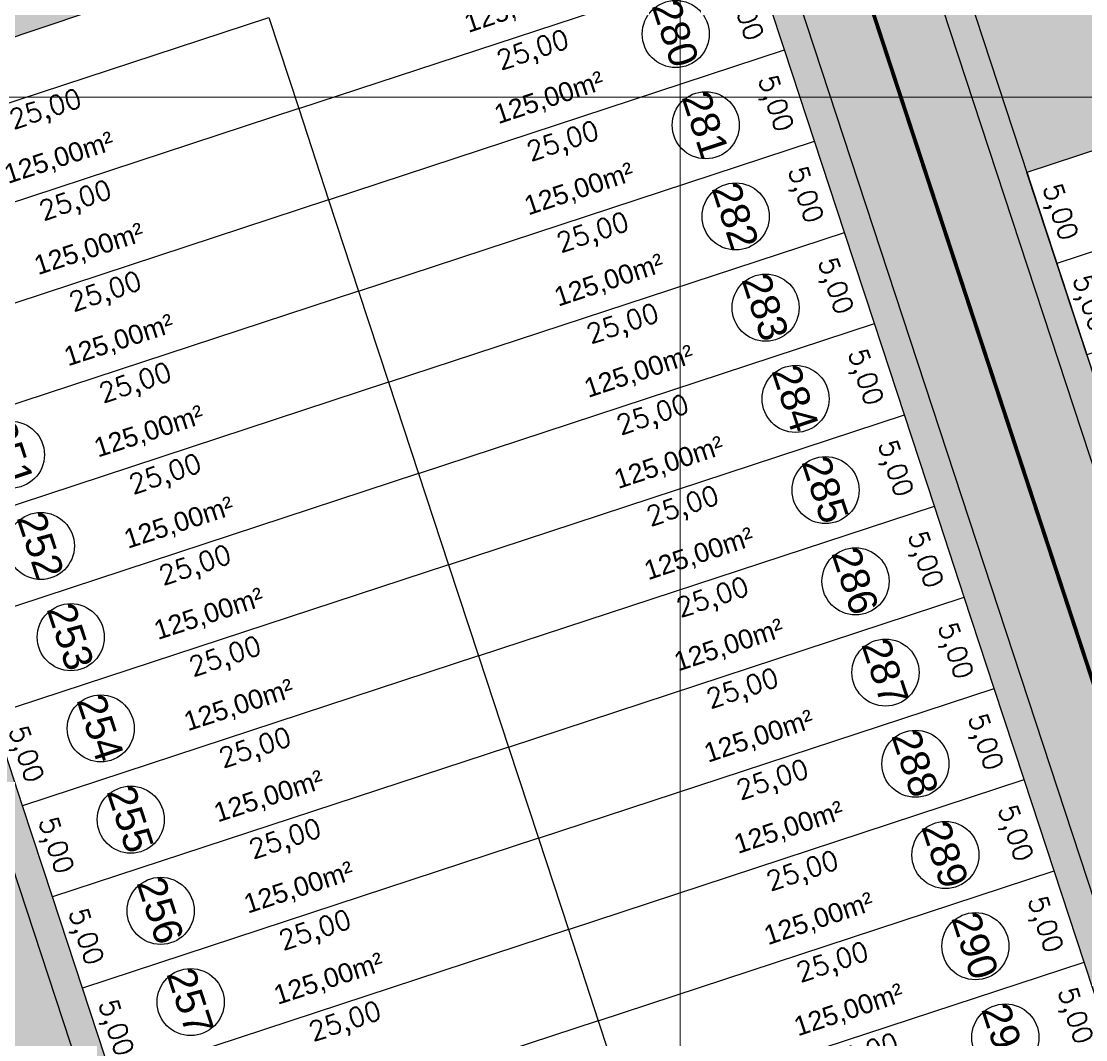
# Model space of a CAD drawing. Header units: metres. Extents: x 294767 to 326364, y 7392106 to 7497262.
# Drawn here: x 304215.7 to 304271.1, y 7392450.9 to 7392504 of the extents above; entities that cross this region are included whole.
import ezdxf
from ezdxf.enums import TextEntityAlignment as Align

# ---------------------------------------------------------------- set-up
doc = ezdxf.new("R2010")
doc.units = ezdxf.units.M
doc.header["$LTSCALE"] = 0.1
doc.set_wipeout_variables(frame=1)
doc.linetypes.add('ACAD_ISO04W100', pattern=[30, 24, -3, 0, -3])
doc.linetypes.add('CONTINUO', pattern=[0])
doc.layers.get('0').update_dxf_attribs({"color": 6})
for name, color, linetype in [('1. CALÇADA', 9, 'ACAD_ISO04W100'), ('1. PAVIMENTO TIPO ASFALTO', 8, 'ACAD_ISO04W100'), ('1. TERRENO 5 X 25', 2, 'ACAD_ISO04W100'), ('1. VEGETAÇAO', 106, 'ACAD_ISO04W100'), ('COTAS', 1, 'Continuous'), ('TXT Area', 240, 'Continuous'), ('TXT-Lote', 10, 'Continuous')]:
    doc.layers.add(name, color=color, linetype=linetype)
doc.layers.add('MALHA', color=1, linetype='Continuous', lineweight=0)
doc.styles.add('ARIAL', font='arial.ttf')
doc.styles.add('ROMANS', font='romans.shx', dxfattribs={"height": 2})
doc.styles.add('style2', font='swiss.ttf')
doc.dimstyles.new('Medidas', dxfattribs={"dimtxt": 0.75, "dimasz": 1, "dimexe": 1, "dimexo": 0.8, "dimgap": 0.3, "dimtad": 1, "dimzin": 1, "dimtxsty": 'ROMANS', "dimcen": 2.5, "dimse1": 1, "dimse2": 1, "dimsd1": 1, "dimsd2": 1, "dimclrd": 202, "dimclre": 202, "dimclrt": 256, "dimadec": 0, "dimazin": 0, "dimtfac": 1, "dimtmove": 0, "dimatfit": 3, "dimfxl": 1, "dimarcsym": 0})

# ---------------------------------------------------------------- blocks, each defined once
blk = doc.blocks.new('*D1700')
at = {"layer": 'Defpoints', "color": 0, "transparency": 16777216}
for p in [(304245.737, 7392451.907), (304221.986, 7392444.101), (304222.587, 7392442.273)]:
    blk.add_point(p, dxfattribs=at)
at = {"layer": 'COTAS', "transparency": 16777216, "insert": (304234.142, 7392447.013), "char_height": 1, "attachment_point": 5, "rotation": 18.192, "style": 'ROMANS'}
blk.add_mtext('25,00', dxfattribs=at)
blk = doc.blocks.new('*D1707')
at = {"layer": 'Defpoints', "color": 0, "transparency": 16777216}
for p in [(304218.864, 7392453.602), (304218.864, 7392453.602), (304220.425, 7392448.852)]:
    blk.add_point(p, dxfattribs=at)
at = {"layer": 'COTAS', "transparency": 16777216, "insert": (304220.495, 7392451.506), "char_height": 1, "attachment_point": 5, "rotation": 288.192, "style": 'ROMANS'}
blk.add_mtext('5,00', dxfattribs=at)
blk = doc.blocks.new('*D1708')
at = {"layer": 'Defpoints', "color": 0, "transparency": 16777216}
for p in [(304242.615, 7392461.407), (304218.864, 7392453.602), (304219.465, 7392451.774)]:
    blk.add_point(p, dxfattribs=at)
at = {"layer": 'COTAS', "transparency": 16777216, "insert": (304231.02, 7392456.513), "char_height": 1, "attachment_point": 5, "rotation": 18.192, "style": 'ROMANS'}
blk.add_mtext('25,00', dxfattribs=at)
blk = doc.blocks.new('*D1710')
at = {"layer": 'Defpoints', "color": 0, "transparency": 16777216}
for p in [(304244.176, 7392456.657), (304220.425, 7392448.852), (304221.026, 7392447.024)]:
    blk.add_point(p, dxfattribs=at)
at = {"layer": 'COTAS', "transparency": 16777216, "insert": (304232.581, 7392451.763), "char_height": 1, "attachment_point": 5, "rotation": 18.192, "style": 'ROMANS'}
blk.add_mtext('25,00', dxfattribs=at)
blk = doc.blocks.new('*D1715')
at = {"layer": 'Defpoints', "color": 0, "transparency": 16777216}
for p in [(304215.742, 7392463.102), (304215.742, 7392463.102), (304217.303, 7392458.352)]:
    blk.add_point(p, dxfattribs=at)
at = {"layer": 'COTAS', "transparency": 16777216, "insert": (304217.373, 7392461.006), "char_height": 1, "attachment_point": 5, "rotation": 288.192, "style": 'ROMANS'}
blk.add_mtext('5,00', dxfattribs=at)
blk = doc.blocks.new('*D1716')
at = {"layer": 'Defpoints', "color": 0, "transparency": 16777216}
for p in [(304239.493, 7392470.907), (304215.742, 7392463.102), (304216.343, 7392461.274)]:
    blk.add_point(p, dxfattribs=at)
at = {"layer": 'COTAS', "transparency": 16777216, "insert": (304227.898, 7392466.013), "char_height": 1, "attachment_point": 5, "rotation": 18.192, "style": 'ROMANS'}
blk.add_mtext('25,00', dxfattribs=at)
blk = doc.blocks.new('*D1717')
at = {"layer": 'Defpoints', "color": 0, "transparency": 16777216}
for p in [(304217.303, 7392458.352), (304217.303, 7392458.352), (304218.864, 7392453.602)]:
    blk.add_point(p, dxfattribs=at)
at = {"layer": 'COTAS', "transparency": 16777216, "insert": (304218.934, 7392456.256), "char_height": 1, "attachment_point": 5, "rotation": 288.192, "style": 'ROMANS'}
blk.add_mtext('5,00', dxfattribs=at)
blk = doc.blocks.new('*D1718')
at = {"layer": 'Defpoints', "color": 0, "transparency": 16777216}
for p in [(304241.054, 7392466.157), (304217.303, 7392458.352), (304217.904, 7392456.524)]:
    blk.add_point(p, dxfattribs=at)
at = {"layer": 'COTAS', "transparency": 16777216, "insert": (304229.459, 7392461.263), "char_height": 1, "attachment_point": 5, "rotation": 18.192, "style": 'ROMANS'}
blk.add_mtext('25,00', dxfattribs=at)
blk = doc.blocks.new('*D1723')
at = {"layer": 'Defpoints', "color": 0, "transparency": 16777216}
for p in [(304214.181, 7392467.852), (304214.181, 7392467.852), (304215.742, 7392463.102)]:
    blk.add_point(p, dxfattribs=at)
at = {"layer": 'COTAS', "transparency": 16777216, "insert": (304215.812, 7392465.756), "char_height": 1, "attachment_point": 5, "rotation": 288.192, "style": 'ROMANS'}
blk.add_mtext('5,00', dxfattribs=at)
blk = doc.blocks.new('*D1724')
at = {"layer": 'Defpoints', "color": 0, "transparency": 16777216}
for p in [(304237.931, 7392475.657), (304214.181, 7392467.852), (304214.782, 7392466.024)]:
    blk.add_point(p, dxfattribs=at)
at = {"layer": 'COTAS', "transparency": 16777216, "insert": (304226.337, 7392470.764), "char_height": 1, "attachment_point": 5, "rotation": 18.192, "style": 'ROMANS'}
blk.add_mtext('25,00', dxfattribs=at)
blk = doc.blocks.new('*D1728')
at = {"layer": 'Defpoints', "color": 0, "transparency": 16777216}
for p in [(304234.809, 7392485.157), (304211.059, 7392477.352), (304211.66, 7392475.524)]:
    blk.add_point(p, dxfattribs=at)
at = {"layer": 'COTAS', "transparency": 16777216, "insert": (304223.215, 7392480.264), "char_height": 1, "attachment_point": 5, "rotation": 18.192, "style": 'ROMANS'}
blk.add_mtext('25,00', dxfattribs=at)
blk = doc.blocks.new('*D1730')
at = {"layer": 'Defpoints', "color": 0, "transparency": 16777216}
for p in [(304236.37, 7392480.407), (304212.62, 7392472.602), (304213.221, 7392470.774)]:
    blk.add_point(p, dxfattribs=at)
at = {"layer": 'COTAS', "transparency": 16777216, "insert": (304224.776, 7392475.514), "char_height": 1, "attachment_point": 5, "rotation": 18.192, "style": 'ROMANS'}
blk.add_mtext('25,00', dxfattribs=at)
blk = doc.blocks.new('*D1736')
at = {"layer": 'Defpoints', "color": 0, "transparency": 16777216}
for p in [(304231.687, 7392494.657), (304207.937, 7392486.852), (304208.538, 7392485.024)]:
    blk.add_point(p, dxfattribs=at)
at = {"layer": 'COTAS', "transparency": 16777216, "insert": (304220.093, 7392489.764), "char_height": 1, "attachment_point": 5, "rotation": 18.192, "style": 'ROMANS'}
blk.add_mtext('25,00', dxfattribs=at)
blk = doc.blocks.new('*D1738')
at = {"layer": 'Defpoints', "color": 0, "transparency": 16777216}
for p in [(304233.248, 7392489.907), (304209.498, 7392482.102), (304210.099, 7392480.274)]:
    blk.add_point(p, dxfattribs=at)
at = {"layer": 'COTAS', "transparency": 16777216, "insert": (304221.654, 7392485.014), "char_height": 1, "attachment_point": 5, "rotation": 18.192, "style": 'ROMANS'}
blk.add_mtext('25,00', dxfattribs=at)
blk = doc.blocks.new('*D1744')
at = {"layer": 'Defpoints', "color": 0, "transparency": 16777216}
for p in [(304228.565, 7392504.157), (304204.815, 7392496.352), (304205.416, 7392494.524)]:
    blk.add_point(p, dxfattribs=at)
at = {"layer": 'COTAS', "transparency": 16777216, "insert": (304216.971, 7392499.264), "char_height": 1, "attachment_point": 5, "rotation": 18.192, "style": 'ROMANS'}
blk.add_mtext('25,00', dxfattribs=at)
blk = doc.blocks.new('*D1746')
at = {"layer": 'Defpoints', "color": 0, "transparency": 16777216}
for p in [(304230.126, 7392499.407), (304206.376, 7392491.602), (304206.977, 7392489.774)]:
    blk.add_point(p, dxfattribs=at)
at = {"layer": 'COTAS', "transparency": 16777216, "insert": (304218.532, 7392494.514), "char_height": 1, "attachment_point": 5, "rotation": 18.192, "style": 'ROMANS'}
blk.add_mtext('25,00', dxfattribs=at)
blk = doc.blocks.new('*D1869')
at = {"layer": 'Defpoints', "color": 0, "transparency": 16777216}
for p in [(304268.844, 7392454.237), (304268.844, 7392454.237), (304270.405, 7392449.487)]:
    blk.add_point(p, dxfattribs=at)
at = {"layer": 'COTAS', "transparency": 16777216, "insert": (304270.475, 7392452.142), "char_height": 1, "attachment_point": 5, "rotation": 288.192, "style": 'ROMANS'}
blk.add_mtext('5,00', dxfattribs=at)
blk = doc.blocks.new('*D1870')
at = {"layer": 'Defpoints', "color": 0, "transparency": 16777216}
for p in [(304271.048, 7392454.962), (304271.649, 7392453.134), (304247.298, 7392447.156)]:
    blk.add_point(p, dxfattribs=at)
at = {"layer": 'COTAS', "transparency": 16777216, "insert": (304259.535, 7392450.095), "char_height": 1, "attachment_point": 5, "rotation": 18.192, "style": 'ROMANS'}
blk.add_mtext('25,00', dxfattribs=at)
blk = doc.blocks.new('*D1871')
at = {"layer": 'Defpoints', "color": 0, "transparency": 16777216}
for p in [(304267.283, 7392458.987), (304267.283, 7392458.987), (304268.844, 7392454.237)]:
    blk.add_point(p, dxfattribs=at)
at = {"layer": 'COTAS', "transparency": 16777216, "insert": (304268.914, 7392456.892), "char_height": 1, "attachment_point": 5, "rotation": 288.192, "style": 'ROMANS'}
blk.add_mtext('5,00', dxfattribs=at)
blk = doc.blocks.new('*D1872')
at = {"layer": 'Defpoints', "color": 0, "transparency": 16777216}
for p in [(304269.487, 7392459.712), (304270.088, 7392457.884), (304245.737, 7392451.907)]:
    blk.add_point(p, dxfattribs=at)
at = {"layer": 'COTAS', "transparency": 16777216, "insert": (304257.974, 7392454.845), "char_height": 1, "attachment_point": 5, "rotation": 18.192, "style": 'ROMANS'}
blk.add_mtext('25,00', dxfattribs=at)
blk = doc.blocks.new('*D1873')
at = {"layer": 'Defpoints', "color": 0, "transparency": 16777216}
for p in [(304265.722, 7392463.737), (304265.722, 7392463.737), (304267.283, 7392458.987)]:
    blk.add_point(p, dxfattribs=at)
at = {"layer": 'COTAS', "transparency": 16777216, "insert": (304267.353, 7392461.642), "char_height": 1, "attachment_point": 5, "rotation": 288.192, "style": 'ROMANS'}
blk.add_mtext('5,00', dxfattribs=at)
blk = doc.blocks.new('*D1874')
at = {"layer": 'Defpoints', "color": 0, "transparency": 16777216}
for p in [(304267.926, 7392464.462), (304268.527, 7392462.634), (304244.176, 7392456.657)]:
    blk.add_point(p, dxfattribs=at)
at = {"layer": 'COTAS', "transparency": 16777216, "insert": (304256.413, 7392459.595), "char_height": 1, "attachment_point": 5, "rotation": 18.192, "style": 'ROMANS'}
blk.add_mtext('25,00', dxfattribs=at)
blk = doc.blocks.new('*D1857')
at = {"layer": 'Defpoints', "color": 0, "transparency": 16777216}
for p in [(304264.161, 7392468.488), (304264.161, 7392468.488), (304265.722, 7392463.737)]:
    blk.add_point(p, dxfattribs=at)
at = {"layer": 'COTAS', "transparency": 16777216, "insert": (304265.792, 7392466.392), "char_height": 1, "attachment_point": 5, "rotation": 288.192, "style": 'ROMANS'}
blk.add_mtext('5,00', dxfattribs=at)
blk = doc.blocks.new('*D1858')
at = {"layer": 'Defpoints', "color": 0, "transparency": 16777216}
for p in [(304266.365, 7392469.212), (304266.966, 7392467.384), (304242.615, 7392461.407)]:
    blk.add_point(p, dxfattribs=at)
at = {"layer": 'COTAS', "transparency": 16777216, "insert": (304254.852, 7392464.345), "char_height": 1, "attachment_point": 5, "rotation": 18.192, "style": 'ROMANS'}
blk.add_mtext('25,00', dxfattribs=at)
blk = doc.blocks.new('*D1859')
at = {"layer": 'Defpoints', "color": 0, "transparency": 16777216}
for p in [(304262.6, 7392473.238), (304262.6, 7392473.238), (304264.161, 7392468.488)]:
    blk.add_point(p, dxfattribs=at)
at = {"layer": 'COTAS', "transparency": 16777216, "insert": (304264.231, 7392471.142), "char_height": 1, "attachment_point": 5, "rotation": 288.192, "style": 'ROMANS'}
blk.add_mtext('5,00', dxfattribs=at)
blk = doc.blocks.new('*D1860')
at = {"layer": 'Defpoints', "color": 0, "transparency": 16777216}
for p in [(304264.804, 7392473.962), (304265.405, 7392472.134), (304241.054, 7392466.157)]:
    blk.add_point(p, dxfattribs=at)
at = {"layer": 'COTAS', "transparency": 16777216, "insert": (304253.291, 7392469.095), "char_height": 1, "attachment_point": 5, "rotation": 18.192, "style": 'ROMANS'}
blk.add_mtext('25,00', dxfattribs=at)
blk = doc.blocks.new('*D1861')
at = {"layer": 'Defpoints', "color": 0, "transparency": 16777216}
for p in [(304261.039, 7392477.988), (304261.039, 7392477.988), (304262.6, 7392473.238)]:
    blk.add_point(p, dxfattribs=at)
at = {"layer": 'COTAS', "transparency": 16777216, "insert": (304262.67, 7392475.892), "char_height": 1, "attachment_point": 5, "rotation": 288.192, "style": 'ROMANS'}
blk.add_mtext('5,00', dxfattribs=at)
blk = doc.blocks.new('*D1862')
at = {"layer": 'Defpoints', "color": 0, "transparency": 16777216}
for p in [(304263.243, 7392478.712), (304263.844, 7392476.884), (304239.493, 7392470.907)]:
    blk.add_point(p, dxfattribs=at)
at = {"layer": 'COTAS', "transparency": 16777216, "insert": (304251.73, 7392473.845), "char_height": 1, "attachment_point": 5, "rotation": 18.192, "style": 'ROMANS'}
blk.add_mtext('25,00', dxfattribs=at)
blk = doc.blocks.new('*D1863')
at = {"layer": 'Defpoints', "color": 0, "transparency": 16777216}
for p in [(304259.478, 7392482.738), (304259.478, 7392482.738), (304261.039, 7392477.988)]:
    blk.add_point(p, dxfattribs=at)
at = {"layer": 'COTAS', "transparency": 16777216, "insert": (304261.109, 7392480.642), "char_height": 1, "attachment_point": 5, "rotation": 288.192, "style": 'ROMANS'}
blk.add_mtext('5,00', dxfattribs=at)
blk = doc.blocks.new('*D1864')
at = {"layer": 'Defpoints', "color": 0, "transparency": 16777216}
for p in [(304261.682, 7392483.462), (304262.283, 7392481.634), (304237.931, 7392475.657)]:
    blk.add_point(p, dxfattribs=at)
at = {"layer": 'COTAS', "transparency": 16777216, "insert": (304250.169, 7392478.595), "char_height": 1, "attachment_point": 5, "rotation": 18.192, "style": 'ROMANS'}
blk.add_mtext('25,00', dxfattribs=at)
blk = doc.blocks.new('*D1865')
at = {"layer": 'Defpoints', "color": 0, "transparency": 16777216}
for p in [(304257.917, 7392487.488), (304257.917, 7392487.488), (304259.478, 7392482.738)]:
    blk.add_point(p, dxfattribs=at)
at = {"layer": 'COTAS', "transparency": 16777216, "insert": (304259.548, 7392485.392), "char_height": 1, "attachment_point": 5, "rotation": 288.192, "style": 'ROMANS'}
blk.add_mtext('5,00', dxfattribs=at)
blk = doc.blocks.new('*D1866')
at = {"layer": 'Defpoints', "color": 0, "transparency": 16777216}
for p in [(304260.121, 7392488.212), (304260.722, 7392486.384), (304236.37, 7392480.407)]:
    blk.add_point(p, dxfattribs=at)
at = {"layer": 'COTAS', "transparency": 16777216, "insert": (304248.608, 7392483.345), "char_height": 1, "attachment_point": 5, "rotation": 18.192, "style": 'ROMANS'}
blk.add_mtext('25,00', dxfattribs=at)
blk = doc.blocks.new('*D1843')
at = {"layer": 'Defpoints', "color": 0, "transparency": 16777216}
for p in [(304256.356, 7392492.238), (304256.356, 7392492.238), (304257.917, 7392487.488)]:
    blk.add_point(p, dxfattribs=at)
at = {"layer": 'COTAS', "transparency": 16777216, "insert": (304257.987, 7392490.142), "char_height": 1, "attachment_point": 5, "rotation": 288.192, "style": 'ROMANS'}
blk.add_mtext('5,00', dxfattribs=at)
blk = doc.blocks.new('*D1844')
at = {"layer": 'Defpoints', "color": 0, "transparency": 16777216}
for p in [(304258.56, 7392492.962), (304259.161, 7392491.134), (304234.809, 7392485.157)]:
    blk.add_point(p, dxfattribs=at)
at = {"layer": 'COTAS', "transparency": 16777216, "insert": (304247.047, 7392488.095), "char_height": 1, "attachment_point": 5, "rotation": 18.192, "style": 'ROMANS'}
blk.add_mtext('25,00', dxfattribs=at)
blk = doc.blocks.new('*D1845')
at = {"layer": 'Defpoints', "color": 0, "transparency": 16777216}
for p in [(304254.795, 7392496.988), (304254.795, 7392496.988), (304256.356, 7392492.238)]:
    blk.add_point(p, dxfattribs=at)
at = {"layer": 'COTAS', "transparency": 16777216, "insert": (304256.426, 7392494.892), "char_height": 1, "attachment_point": 5, "rotation": 288.192, "style": 'ROMANS'}
blk.add_mtext('5,00', dxfattribs=at)
blk = doc.blocks.new('*D1846')
at = {"layer": 'Defpoints', "color": 0, "transparency": 16777216}
for p in [(304256.999, 7392497.712), (304257.6, 7392495.884), (304233.248, 7392489.907)]:
    blk.add_point(p, dxfattribs=at)
at = {"layer": 'COTAS', "transparency": 16777216, "insert": (304245.486, 7392492.846), "char_height": 1, "attachment_point": 5, "rotation": 18.192, "style": 'ROMANS'}
blk.add_mtext('25,00', dxfattribs=at)
blk = doc.blocks.new('*D1847')
at = {"layer": 'Defpoints', "color": 0, "transparency": 16777216}
for p in [(304253.234, 7392501.738), (304253.234, 7392501.738), (304254.795, 7392496.988)]:
    blk.add_point(p, dxfattribs=at)
at = {"layer": 'COTAS', "transparency": 16777216, "insert": (304254.865, 7392499.643), "char_height": 1, "attachment_point": 5, "rotation": 288.192, "style": 'ROMANS'}
blk.add_mtext('5,00', dxfattribs=at)
blk = doc.blocks.new('*D1848')
at = {"layer": 'Defpoints', "color": 0, "transparency": 16777216}
for p in [(304255.438, 7392502.462), (304256.039, 7392500.634), (304231.687, 7392494.657)]:
    blk.add_point(p, dxfattribs=at)
at = {"layer": 'COTAS', "transparency": 16777216, "insert": (304243.925, 7392497.596), "char_height": 1, "attachment_point": 5, "rotation": 18.192, "style": 'ROMANS'}
blk.add_mtext('25,00', dxfattribs=at)
blk = doc.blocks.new('*D1849')
at = {"layer": 'Defpoints', "color": 0, "transparency": 16777216}
for p in [(304251.673, 7392506.488), (304251.673, 7392506.488), (304253.234, 7392501.738)]:
    blk.add_point(p, dxfattribs=at)
at = {"layer": 'COTAS', "transparency": 16777216, "insert": (304253.304, 7392504.393), "char_height": 1, "attachment_point": 5, "rotation": 288.192, "style": 'ROMANS'}
blk.add_mtext('5,00', dxfattribs=at)
blk = doc.blocks.new('*D1850')
at = {"layer": 'Defpoints', "color": 0, "transparency": 16777216}
for p in [(304253.877, 7392507.212), (304254.478, 7392505.384), (304230.126, 7392499.407)]:
    blk.add_point(p, dxfattribs=at)
at = {"layer": 'COTAS', "transparency": 16777216, "insert": (304242.364, 7392502.346), "char_height": 1, "attachment_point": 5, "rotation": 18.192, "style": 'ROMANS'}
blk.add_mtext('25,00', dxfattribs=at)
blk = doc.blocks.new('*D1911')
at = {"layer": 'Defpoints', "color": 0, "transparency": 16777216}
for p in [(304269.621, 7392491.335), (304269.621, 7392491.335), (304271.182, 7392486.585)]:
    blk.add_point(p, dxfattribs=at)
at = {"layer": 'COTAS', "transparency": 16777216, "insert": (304271.252, 7392489.24), "char_height": 1, "attachment_point": 5, "rotation": 288.192, "style": 'ROMANS'}
blk.add_mtext('5,00', dxfattribs=at)
blk = doc.blocks.new('*D1912')
at = {"layer": 'Defpoints', "color": 0, "transparency": 16777216}
for p in [(304293.371, 7392499.14), (304269.621, 7392491.335), (304270.221, 7392489.507)]:
    blk.add_point(p, dxfattribs=at)
at = {"layer": 'COTAS', "transparency": 16777216, "insert": (304281.776, 7392494.247), "char_height": 1, "attachment_point": 5, "rotation": 18.192, "style": 'ROMANS'}
blk.add_mtext('25,00', dxfattribs=at)
blk = doc.blocks.new('*D1917')
at = {"layer": 'Defpoints', "color": 0, "transparency": 16777216}
for p in [(304268.06, 7392496.085), (304268.06, 7392496.085), (304269.621, 7392491.335)]:
    blk.add_point(p, dxfattribs=at)
at = {"layer": 'COTAS', "transparency": 16777216, "insert": (304269.691, 7392493.99), "char_height": 1, "attachment_point": 5, "rotation": 288.192, "style": 'ROMANS'}
blk.add_mtext('5,00', dxfattribs=at)
blk = doc.blocks.new('*D1918')
at = {"layer": 'Defpoints', "color": 0, "transparency": 16777216}
for p in [(304291.81, 7392503.89), (304268.06, 7392496.085), (304268.66, 7392494.257)]:
    blk.add_point(p, dxfattribs=at)
at = {"layer": 'COTAS', "transparency": 16777216, "insert": (304280.215, 7392498.997), "char_height": 1, "attachment_point": 5, "rotation": 18.192, "style": 'ROMANS'}
blk.add_mtext('25,00', dxfattribs=at)

msp = doc.modelspace()

# ---------------------------------------------------------------- wipeouts: each hides what was drawn before it
at = {"color": 30}
msp.add_wipeout([(304268.06, 7392496.085), (304291.81, 7392503.89), (304305.859, 7392461.14), (304282.109, 7392453.335)], dxfattribs=at)

# ---------------------------------------------------------------- next in the draw order: wipeouts: each hides what was drawn before it
msp.add_wipeout([(304204.815, 7392496.352), (304252.316, 7392511.962), (304272.609, 7392450.211), (304225.108, 7392434.601)], dxfattribs=at)

# ---------------------------------------------------------------- next in the draw order: hatches: boundary and pattern name
at = {"layer": '1. PAVIMENTO TIPO ASFALTO', "true_color": 0x939598, "transparency": 33554661}
h = msp.add_hatch(color=252, dxfattribs=at)
h.dxf.hatch_style = 1
h.paths.add_polyline_path([(304076.749, 7392474.499, 0.37664), (304075.631, 7392474.905), (304027.019, 7392458.931, 0.412418), (304026.506, 7392457.597), (304052.921, 7392377.219, 0.400824), (304054.036, 7392376.806), (304102.788, 7392392.827, 0.399943), (304103.196, 7392393.983)])
h.paths.add_polyline_path([(304101.606, 7392394.018), (304054.109, 7392378.409), (304028.054, 7392457.693), (304075.563, 7392473.304)], flags=16)
h.paths.add_polyline_path([(304133.719, 7392493.297, 0.408437), (304132.769, 7392493.68), (304083.969, 7392477.645, 0.427972), (304083.516, 7392476.328), (304109.945, 7392395.868, 0.410822), (304110.781, 7392395.454), (304159.846, 7392411.578, 0.427832), (304160.23, 7392412.625)])
h.paths.add_polyline_path([(304085.063, 7392476.426), (304132.556, 7392492.032), (304158.61, 7392412.75), (304111.106, 7392397.14)], flags=16)
h.paths.add_polyline_path([(304190.753, 7392511.929, 0.420125), (304189.76, 7392512.407), (304140.861, 7392496.339, 0.454161), (304140.441, 7392495.265), (304166.952, 7392414.592, 0.392207), (304167.862, 7392414.212), (304216.809, 7392430.297, 0.409741), (304217.235, 7392431.345)])
h.paths.add_polyline_path([(304142.057, 7392495.153), (304189.558, 7392510.762), (304215.611, 7392431.482), (304168.11, 7392415.872)], flags=16)
h.paths.add_polyline_path([(304247.74, 7392530.704, 0.438196), (304246.701, 7392531.118), (304197.756, 7392515.035, 0.404447), (304197.371, 7392514.214), (304223.906, 7392433.465, 0.433441), (304225.017, 7392432.994), (304273.844, 7392449.04, 0.412572), (304274.279, 7392449.945)])
h.paths.add_polyline_path([(304199.058, 7392513.884), (304246.559, 7392529.492), (304272.612, 7392450.214), (304225.111, 7392434.604)], flags=16)
h.paths.add_polyline_path([(304256.06, 7392532.614), (304265.445, 7392535.698), (304264.409, 7392536.937), (304254.831, 7392533.789, 0.396307), (304254.408, 7392532.835), (304280.98, 7392451.975, 0.365425), (304281.905, 7392451.689), (304324.135, 7392465.566), (304323.099, 7392466.805), (304282.112, 7392453.336)])
h.paths.add_polyline_path([(304171.232, 7392406.372), (304218.733, 7392421.982), (304235.407, 7392371.24), (304245.47, 7392340.619), (304246.732, 7392341.582), (304236.832, 7392371.708), (304219.886, 7392423.277, 0.361707), (304218.718, 7392423.556), (304170.089, 7392407.575, 0.413272), (304169.589, 7392406.567), (304186.481, 7392355.162), (304202.503, 7392306.407), (304203.736, 7392307.46), (304187.906, 7392355.63)])
h.paths.add_polyline_path([(304228.233, 7392425.104), (304275.734, 7392440.714), (304292.408, 7392389.972), (304299.066, 7392369.713), (304300.463, 7392370.267), (304293.833, 7392390.44), (304276.947, 7392441.825, 0.393387), (304275.805, 7392442.316), (304226.905, 7392426.246, 0.38681), (304226.596, 7392425.279), (304243.483, 7392373.894), (304252.624, 7392346.077), (304253.886, 7392347.04), (304244.908, 7392374.362)])
h.paths.add_polyline_path([(304285.234, 7392443.836), (304308.984, 7392451.64), (304333.777, 7392376.197), (304335.3, 7392376.366), (304310.185, 7392452.791, 0.326947), (304309.282, 7392453.317), (304284.105, 7392445.043, 0.386538), (304283.664, 7392443.807), (304306.981, 7392372.854), (304308.378, 7392373.408)])
at = {"layer": '1. PAVIMENTO TIPO ASFALTO', "true_color": 0x636466, "transparency": 33554687}
h = msp.add_hatch(color=251, dxfattribs=at)
h.dxf.hatch_style = 1
h.paths.add_polyline_path([(304031.777, 7392441.547), (304025.141, 7392439.32), (304058.377, 7392338.184), (304062.897, 7392346.849), (304055.586, 7392369.098, -0.373206), (304055.861, 7392370.039), (304104.259, 7392385.943), (304161.756, 7392404.837, -0.383675), (304162.886, 7392404.531), (304179.828, 7392352.976), (304196.475, 7392302.319), (304202.5, 7392306.406), (304186.478, 7392355.161), (304169.585, 7392406.566, -0.413272), (304170.086, 7392407.574), (304218.715, 7392423.555, -0.361707), (304219.883, 7392423.276), (304236.829, 7392371.707), (304246.729, 7392341.581), (304252.621, 7392346.076), (304243.479, 7392373.893), (304226.593, 7392425.278, -0.38681), (304226.901, 7392426.245), (304275.802, 7392442.315, -0.393387), (304276.944, 7392441.824), (304293.83, 7392390.439), (304300.46, 7392370.266), (304306.978, 7392372.852), (304283.661, 7392443.806, -0.386538), (304284.102, 7392445.042), (304308.923, 7392453.199, -0.449659), (304310.182, 7392452.79), (304335.297, 7392376.365), (304342.405, 7392377.156), (304316.848, 7392454.928, -0.4231), (304317.308, 7392455.955), (304328.968, 7392459.786), (304324.132, 7392465.565), (304281.902, 7392451.688, -0.365425), (304280.977, 7392451.974), (304259.306, 7392517.92), (304252.67, 7392515.692), (304274.276, 7392449.944, -0.412572), (304273.841, 7392449.039), (304225.013, 7392432.993, -0.433441), (304223.903, 7392433.464), (304202.424, 7392498.827), (304195.787, 7392496.599), (304217.232, 7392431.344, -0.409741), (304216.806, 7392430.296), (304167.859, 7392414.211, -0.392207), (304166.949, 7392414.59), (304145.541, 7392479.734), (304138.905, 7392477.506), (304160.227, 7392412.624, -0.427832), (304159.843, 7392411.577), (304110.778, 7392395.453, -0.410822), (304109.942, 7392395.867), (304088.665, 7392460.642), (304082.029, 7392458.415), (304103.193, 7392393.982, -0.399943), (304102.785, 7392392.826), (304054.033, 7392376.805, -0.400824), (304052.917, 7392377.218)])
at = {"layer": '1. VEGETAÇAO', "true_color": 0x58ba48, "transparency": 33554636}
h = msp.add_hatch(dxfattribs=at)
h.set_pattern_fill('GRASS', color=85, scale=0.05, angle=195)
h.paths.add_polyline_path([(304021.135, 7392446.706), (304018.55, 7392454.57), (303992.745, 7392446.09, -0.079537), (303992.77, 7392445.934, -0.334131), (303992.408, 7392445.454), (303994.451, 7392438.375, -0.412312), (303995.077, 7392438.051)])
h.paths.add_polyline_path([(304021.135, 7392446.706), (303995.077, 7392438.051, -0.077903), (303995.101, 7392437.898, -0.340694), (303994.728, 7392437.414), (303996.774, 7392430.325, -0.417174), (303997.412, 7392430.012), (304023.719, 7392438.842)])
h.paths.add_polyline_path([(304080.601, 7392457.936), (304078.077, 7392465.62), (304030.625, 7392449.858), (304033.199, 7392442.025)])
h.paths.add_polyline_path([(304078.077, 7392465.62), (304075.553, 7392473.301), (304028.051, 7392457.692), (304030.625, 7392449.858)])
h.paths.add_polyline_path([(304135.023, 7392484.535), (304132.56, 7392492.033), (304085.06, 7392476.424), (304087.573, 7392468.774)])
h.paths.add_polyline_path([(304137.489, 7392477.031), (304135.023, 7392484.535), (304087.573, 7392468.774), (304090.088, 7392461.12)])
h.paths.add_polyline_path([(304194.365, 7392496.122), (304191.958, 7392503.447), (304144.507, 7392487.685), (304146.963, 7392480.211)])
h.paths.add_polyline_path([(304191.958, 7392503.447), (304189.555, 7392510.761), (304142.053, 7392495.152), (304144.507, 7392487.685)])
h.paths.add_polyline_path([(304251.247, 7392515.215), (304248.899, 7392522.36), (304201.448, 7392506.599), (304203.845, 7392499.304)])
h.paths.add_polyline_path([(304248.899, 7392522.36), (304246.556, 7392529.491), (304199.055, 7392513.883), (304201.448, 7392506.599)])
h = msp.add_hatch(dxfattribs=at)
h.set_pattern_fill('GRASS', color=85, scale=0.05, angle=195)
h.paths.add_polyline_path([(304276.032, 7392523.043, -0.531324), (304275.233, 7392523.266), (304260.728, 7392518.397), (304268.06, 7392496.085), (304291.81, 7392503.89), (304293.371, 7392499.14), (304294.932, 7392494.39), (304296.493, 7392489.64), (304298.054, 7392484.89), (304299.615, 7392480.14), (304301.176, 7392475.39), (304302.737, 7392470.64), (304304.298, 7392465.89), (304305.859, 7392461.139), (304323.095, 7392466.804), (304299.622, 7392494.854), (304299.622, 7392494.82), (304299.589, 7392494.82), (304299.589, 7392494.893)])
h.paths.add_polyline_path([(304330.004, 7392458.548), (304318.481, 7392454.761), (304328.698, 7392423.671), (304352.614, 7392431.53)])

# ---------------------------------------------------------------- next in the draw order: linework, layer by layer
at = {"color": 10}
msp.add_line((303996.912, 7392429.845), (304275.711, 7392523.426), dxfattribs=at)
at = {"color": 30}
msp.add_lwpolyline([(304204.815, 7392496.352), (304228.565, 7392504.157)], dxfattribs=at)
at = {"layer": '1. CALÇADA', "linetype": 'CONTINUO'}
for points in [[(304254.828, 7392533.788, 0.384643), (304254.395, 7392532.863), (304280.977, 7392451.974), (304280.977, 7392451.974), (304280.977, 7392451.974, -0.419417)], [(304246.885, 7392531.178, -0.362948), (304247.737, 7392530.703), (304274.284, 7392449.92, -0.415857), (304273.81, 7392449.029)], [(304197.809, 7392515.052, 0.431294), (304197.367, 7392514.213), (304223.903, 7392433.464)]]:
    msp.add_lwpolyline(points, format="xyb", dxfattribs=at)
msp.add_lwpolyline([(304256.056, 7392532.613), (304282.109, 7392453.335)], dxfattribs=at)
at = {"layer": '1. CALÇADA', "color": 40, "linetype": 'CONTINUO', "true_color": 0xf8d731, "const_width": 0.2}
msp.add_lwpolyline([(304251.295, 7392531.048), (304277.512, 7392451.271)], dxfattribs=at)
at = {"layer": '1. TERRENO 5 X 25', "color": 30, "linetype": 'Continuous'}
for points in [[(304228.565, 7392504.157), (304230.126, 7392499.407), (304253.877, 7392507.212), (304252.316, 7392511.962)], [(304230.126, 7392499.407), (304231.687, 7392494.657), (304255.438, 7392502.462), (304253.877, 7392507.212)], [(304228.565, 7392504.157), (304230.126, 7392499.407), (304206.376, 7392491.602), (304204.815, 7392496.352)], [(304291.81, 7392503.89), (304291.81, 7392503.89), (304268.06, 7392496.085), (304268.06, 7392496.085)], [(304291.81, 7392503.89), (304293.371, 7392499.14), (304269.621, 7392491.335), (304268.06, 7392496.085)], [(304231.687, 7392494.657), (304233.248, 7392489.907), (304256.999, 7392497.712), (304255.438, 7392502.462)], [(304230.126, 7392499.407), (304231.687, 7392494.657), (304207.937, 7392486.852), (304206.376, 7392491.602)], [(304293.371, 7392499.14), (304294.932, 7392494.39), (304271.182, 7392486.585), (304269.621, 7392491.335)], [(304233.248, 7392489.907), (304234.809, 7392485.157), (304258.56, 7392492.962), (304256.999, 7392497.712)], [(304231.687, 7392494.657), (304233.248, 7392489.907), (304209.498, 7392482.102), (304207.937, 7392486.852)], [(304234.809, 7392485.157), (304236.37, 7392480.407), (304260.121, 7392488.212), (304258.56, 7392492.962)], [(304233.248, 7392489.907), (304234.809, 7392485.157), (304211.059, 7392477.352), (304209.498, 7392482.102)], [(304236.37, 7392480.407), (304237.931, 7392475.657), (304261.682, 7392483.462), (304260.121, 7392488.212)], [(304234.809, 7392485.157), (304236.37, 7392480.407), (304212.62, 7392472.602), (304211.059, 7392477.352)], [(304237.931, 7392475.657), (304239.493, 7392470.907), (304263.243, 7392478.712), (304261.682, 7392483.462)], [(304236.37, 7392480.407), (304237.931, 7392475.657), (304214.181, 7392467.852), (304212.62, 7392472.602)], [(304239.493, 7392470.907), (304241.054, 7392466.157), (304264.804, 7392473.962), (304263.243, 7392478.712)], [(304237.931, 7392475.657), (304239.493, 7392470.907), (304215.742, 7392463.102), (304214.181, 7392467.852)], [(304241.054, 7392466.157), (304242.615, 7392461.407), (304266.365, 7392469.212), (304264.804, 7392473.962)], [(304239.493, 7392470.907), (304241.054, 7392466.157), (304217.303, 7392458.352), (304215.742, 7392463.102)], [(304242.615, 7392461.407), (304244.176, 7392456.657), (304267.926, 7392464.462), (304266.365, 7392469.212)], [(304241.054, 7392466.157), (304242.615, 7392461.407), (304218.864, 7392453.602), (304217.303, 7392458.352)], [(304244.176, 7392456.657), (304245.737, 7392451.907), (304269.487, 7392459.712), (304267.926, 7392464.462)], [(304242.615, 7392461.407), (304244.176, 7392456.657), (304220.425, 7392448.852), (304218.864, 7392453.602)], [(304245.737, 7392451.907), (304247.298, 7392447.156), (304271.048, 7392454.962), (304269.487, 7392459.712)], [(304244.176, 7392456.657), (304245.737, 7392451.907), (304221.986, 7392444.101), (304220.425, 7392448.852)], [(304247.298, 7392447.156), (304248.859, 7392442.406), (304272.609, 7392450.211), (304271.048, 7392454.962)], [(304245.737, 7392451.907), (304247.298, 7392447.156), (304223.547, 7392439.351), (304221.986, 7392444.101)]]:
    msp.add_lwpolyline(points, dxfattribs=at)
at = {"layer": 'MALHA', "color": 8}
for p, q in [((304250, 7392636.649), (304250, 7392218.764)), ((303834.519, 7392500), (304415.535, 7392500))]:
    msp.add_line(p, q, dxfattribs=at)
at = {"layer": 'TXT-Lote', "color": 132}
for centre in [(304249.77, 7392503.291), (304251.331, 7392498.541), (304252.892, 7392493.791), (304254.453, 7392489.041), (304256.014, 7392484.291), (304215.132, 7392481.382), (304257.575, 7392479.541), (304216.693, 7392476.632), (304259.136, 7392474.791), (304218.254, 7392471.882), (304260.697, 7392470.04), (304219.815, 7392467.132), (304262.258, 7392465.29), (304221.376, 7392462.381), (304263.819, 7392460.54), (304222.937, 7392457.631), (304265.38, 7392455.79), (304224.498, 7392452.881), (304266.941, 7392451.04)]:
    msp.add_circle(centre, 1.747, dxfattribs=at)

# ---------------------------------------------------------------- next in the draw order: texts
at = {"layer": 'TXT Area', "style": 'style2'}
for rotation, p in [(18.3906, (304241.762, 7392504.27)), (18.3906, (304243.323, 7392499.52)), (17.9934, (304217.787, 7392496.392)), (18.3906, (304244.884, 7392494.77)), (17.9934, (304219.348, 7392491.642)), (18.3906, (304246.445, 7392490.02)), (17.9934, (304220.909, 7392486.892)), (18.3906, (304248.006, 7392485.27)), (17.9934, (304222.47, 7392482.142)), (18.3906, (304249.567, 7392480.52)), (17.9934, (304224.031, 7392477.392)), (18.3906, (304251.128, 7392475.77)), (17.9934, (304225.592, 7392472.641)), (18.3906, (304252.689, 7392471.02)), (17.9934, (304227.153, 7392467.891)), (18.3906, (304254.25, 7392466.27)), (17.9934, (304228.714, 7392463.141)), (18.3906, (304255.811, 7392461.52)), (17.9934, (304230.275, 7392458.391)), (18.3906, (304257.372, 7392456.77)), (17.9934, (304231.836, 7392453.641)), (18.3906, (304258.933, 7392452.02))]:
    msp.add_text('125,00m²', height=1, rotation=rotation, dxfattribs=at).set_placement(p, align=Align.CENTER)
at = {"layer": 'TXT-Lote', "style": 'ARIAL'}
for s, p in [('280', (304249.759, 7392503.327)), ('281', (304251.32, 7392498.577)), ('282', (304252.881, 7392493.827)), ('283', (304254.442, 7392489.077)), ('284', (304256.003, 7392484.327)), ('251', (304215.12, 7392481.418)), ('285', (304257.564, 7392479.577)), ('252', (304216.681, 7392476.667)), ('286', (304259.125, 7392474.827)), ('253', (304218.242, 7392471.917)), ('287', (304260.686, 7392470.077)), ('254', (304219.803, 7392467.167)), ('288', (304262.247, 7392465.326)), ('255', (304221.364, 7392462.417)), ('289', (304263.808, 7392460.576)), ('256', (304222.925, 7392457.667)), ('290', (304265.369, 7392455.826)), ('257', (304224.486, 7392452.917)), ('291', (304266.93, 7392451.076))]:
    msp.add_text(s, height=1.5, rotation=288.192, dxfattribs=at).set_placement(p, align=Align.MIDDLE)

# ---------------------------------------------------------------- next in the draw order: dimensions: what is measured, and where the dimension line sits
at = {"layer": 'COTAS'}
for base, p1, p2, angle, picture, middle in [((304254.478, 7392505.384), (304230.126, 7392499.407), (304253.877, 7392507.212), 18.192, '*D1850', (304242.643, 7392501.495)), ((304205.416, 7392494.524), (304228.565, 7392504.157), (304204.815, 7392496.352), 198.192, '*D1744', (304217.25, 7392498.413)), ((304268.66, 7392494.257), (304291.81, 7392503.89), (304268.06, 7392496.085), 198.192, '*D1918', (304280.495, 7392498.146)), ((304256.039, 7392500.634), (304231.687, 7392494.657), (304255.438, 7392502.462), 18.192, '*D1848', (304244.204, 7392496.745)), ((304206.977, 7392489.774), (304230.126, 7392499.407), (304206.376, 7392491.602), 198.192, '*D1746', (304218.811, 7392493.663)), ((304270.221, 7392489.507), (304293.371, 7392499.14), (304269.621, 7392491.335), 198.192, '*D1912', (304282.056, 7392493.396)), ((304257.6, 7392495.884), (304233.248, 7392489.907), (304256.999, 7392497.712), 18.192, '*D1846', (304245.765, 7392491.995)), ((304208.538, 7392485.024), (304231.687, 7392494.657), (304207.937, 7392486.852), 198.192, '*D1736', (304220.372, 7392488.913)), ((304259.161, 7392491.134), (304234.809, 7392485.157), (304258.56, 7392492.962), 18.192, '*D1844', (304247.326, 7392487.245)), ((304210.099, 7392480.274), (304233.248, 7392489.907), (304209.498, 7392482.102), 198.192, '*D1738', (304221.933, 7392484.163)), ((304260.722, 7392486.384), (304236.37, 7392480.407), (304260.121, 7392488.212), 18.192, '*D1866', (304248.887, 7392482.495)), ((304211.66, 7392475.524), (304234.809, 7392485.157), (304211.059, 7392477.352), 198.192, '*D1728', (304223.494, 7392479.413)), ((304262.283, 7392481.634), (304237.931, 7392475.657), (304261.682, 7392483.462), 18.192, '*D1864', (304250.448, 7392477.745)), ((304213.221, 7392470.774), (304236.37, 7392480.407), (304212.62, 7392472.602), 198.192, '*D1730', (304225.055, 7392474.663)), ((304263.844, 7392476.884), (304239.493, 7392470.907), (304263.243, 7392478.712), 18.192, '*D1862', (304252.009, 7392472.995)), ((304214.782, 7392466.024), (304237.931, 7392475.657), (304214.181, 7392467.852), 198.192, '*D1724', (304226.616, 7392469.913)), ((304265.405, 7392472.134), (304241.054, 7392466.157), (304264.804, 7392473.962), 18.192, '*D1860', (304253.57, 7392468.245)), ((304216.343, 7392461.274), (304239.493, 7392470.907), (304215.742, 7392463.102), 198.192, '*D1716', (304228.177, 7392465.163)), ((304266.966, 7392467.384), (304242.615, 7392461.407), (304266.365, 7392469.212), 18.192, '*D1858', (304255.131, 7392463.495)), ((304217.904, 7392456.524), (304241.054, 7392466.157), (304217.303, 7392458.352), 198.192, '*D1718', (304229.738, 7392460.413)), ((304268.527, 7392462.634), (304244.176, 7392456.657), (304267.926, 7392464.462), 18.192, '*D1874', (304256.692, 7392458.745)), ((304219.465, 7392451.774), (304242.615, 7392461.407), (304218.864, 7392453.602), 198.192, '*D1708', (304231.299, 7392455.663)), ((304270.088, 7392457.884), (304245.737, 7392451.907), (304269.487, 7392459.712), 18.192, '*D1872', (304258.253, 7392453.994)), ((304221.026, 7392447.024), (304244.176, 7392456.657), (304220.425, 7392448.852), 198.192, '*D1710', (304232.86, 7392450.913)), ((304271.649, 7392453.134), (304247.298, 7392447.156), (304271.048, 7392454.962), 18.192, '*D1870', (304259.814, 7392449.244)), ((304222.587, 7392442.273), (304245.737, 7392451.907), (304221.986, 7392444.101), 198.192, '*D1700', (304234.421, 7392446.163))]:
    dim = msp.add_linear_dim(base=base, p1=p1, p2=p2, angle=angle, dimstyle='Medidas', dxfattribs=at)
    dim.commit()
    dim.dimension.update_dxf_attribs({"geometry": picture, "text_midpoint": middle, "dimtype": 161})
for p1, p2, picture, middle in [((304253.234, 7392501.738), (304251.673, 7392506.488), '*D1849', (304253.304, 7392504.393)), ((304254.795, 7392496.988), (304253.234, 7392501.738), '*D1847', (304254.865, 7392499.643)), ((304256.356, 7392492.238), (304254.795, 7392496.988), '*D1845', (304256.426, 7392494.892)), ((304269.621, 7392491.335), (304268.06, 7392496.085), '*D1917', (304269.691, 7392493.99)), ((304257.917, 7392487.488), (304256.356, 7392492.238), '*D1843', (304257.987, 7392490.142)), ((304271.182, 7392486.585), (304269.621, 7392491.335), '*D1911', (304271.252, 7392489.24)), ((304259.478, 7392482.738), (304257.917, 7392487.488), '*D1865', (304259.548, 7392485.392)), ((304261.039, 7392477.988), (304259.478, 7392482.738), '*D1863', (304261.109, 7392480.642)), ((304262.6, 7392473.238), (304261.039, 7392477.988), '*D1861', (304262.67, 7392475.892)), ((304264.161, 7392468.488), (304262.6, 7392473.238), '*D1859', (304264.231, 7392471.142)), ((304265.722, 7392463.737), (304264.161, 7392468.488), '*D1857', (304265.792, 7392466.392)), ((304215.742, 7392463.102), (304214.181, 7392467.852), '*D1723', (304215.812, 7392465.756)), ((304267.283, 7392458.987), (304265.722, 7392463.737), '*D1873', (304267.353, 7392461.642)), ((304217.303, 7392458.352), (304215.742, 7392463.102), '*D1715', (304217.373, 7392461.006)), ((304268.844, 7392454.237), (304267.283, 7392458.987), '*D1871', (304268.914, 7392456.892)), ((304218.864, 7392453.602), (304217.303, 7392458.352), '*D1717', (304218.934, 7392456.256)), ((304270.405, 7392449.487), (304268.844, 7392454.237), '*D1869', (304270.475, 7392452.142)), ((304220.425, 7392448.852), (304218.864, 7392453.602), '*D1707', (304220.495, 7392451.506))]:
    dim = msp.add_aligned_dim(p1=p1, p2=p2, distance=0, dimstyle='Medidas', dxfattribs=at)
    dim.commit()
    dim.dimension.update_dxf_attribs({"geometry": picture, "text_midpoint": middle})

doc.saveas('drawing.dxf')
